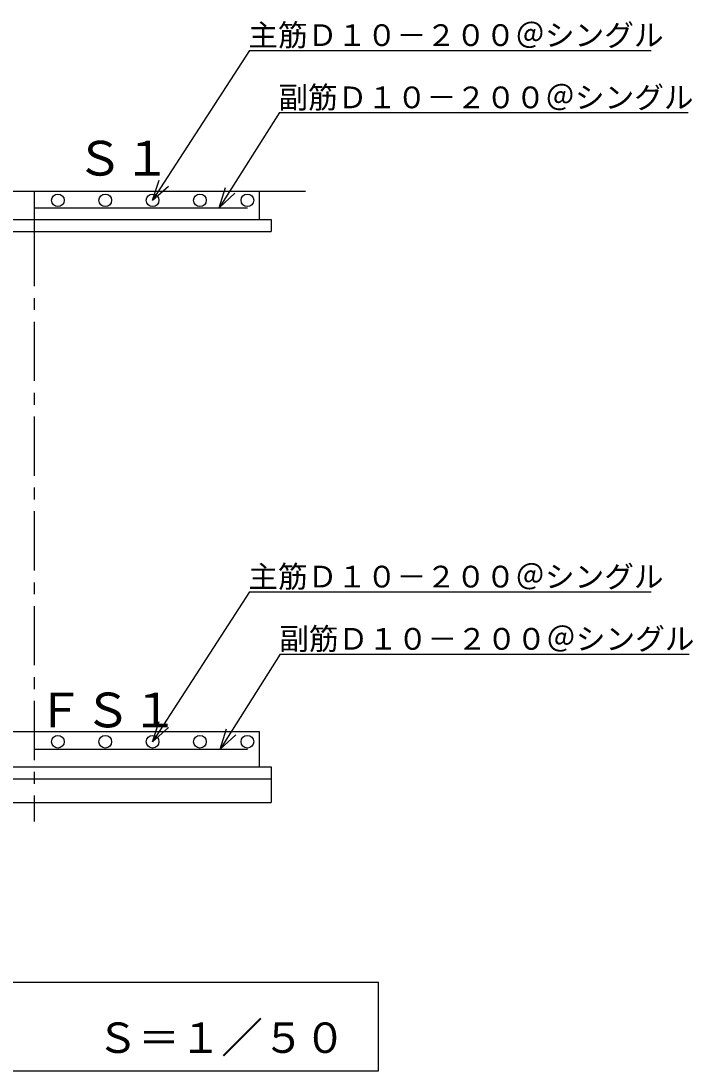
# Model space of a CAD drawing. Units: millimetres, scale not verified. Extents: x -14850 to 14850, y -10500 to 10500.
# Drawn here: x 763 to 3600, y -2332 to 2099 of the extents above; entities that cross this region are included whole.
import ezdxf
from ezdxf.enums import TextEntityAlignment as Align

# ---------------------------------------------------------------- set-up
doc = ezdxf.new("R2010")
doc.units = ezdxf.units.MM
doc.header["$LTSCALE"] = 50
doc.linetypes.add('CHAIN1', pattern=[8, 5, -1, 1, -1])
for name, color, linetype, lineweight in [('0-0_機器', 3, 'Continuous', 25), ('0-1_空気管', 3, 'Continuous', 25), ('0-2_水管', 3, 'Continuous', 25), ('0-9_00クル-フ-2製作', 3, 'Continuous', 25)]:
    doc.layers.add(name, color=color, linetype=linetype, lineweight=lineweight)
doc.styles.add('ＭＳ ゴシック', font='')
doc.styles.get('ＭＳ ゴシック').set_extended_font_data('MS Gothic')

msp = doc.modelspace()

# ---------------------------------------------------------------- linework, layer by layer
at = {"layer": '0-0_機器', "color": 2}
for p, q in [((1726.98, 1974.7), (1318.35, 1341.97)), ((1726.98, 1974.7), (3423.3, 1974.7)), ((1853.59, 1712.08), (3579.18, 1712.08)), ((1318.35, 1341.97), (1345.94, 1427.63)), ((-562.42, 1380.57), (1964.19, 1380.57)), ((1318.35, 1341.97), (1385.08, 1402.36)), ((1599.7, 1310.57), (1626.47, 1396.49)), ((1768.35, 1380.57), (1768.35, 1260.56)), ((1726.98, -310.3), (1318.35, -943.03)), ((1726.98, -310.3), (3423.3, -310.3)), ((1857.39, -572.92), (1603.5, -974.44)), ((1857.39, -572.92), (3582.98, -572.92)), ((1318.35, -943.03), (1345.94, -857.37)), ((1318.35, -943.03), (1385.08, -882.64)), ((-131.65, -899.44), (1768.35, -899.44)), ((1603.5, -974.44), (1630.27, -888.51)), ((1603.5, -974.44), (1669.64, -913.41)), ((1768.35, -899.44), (1768.35, -1049.44)), ((-181.65, -1049.44), (1818.35, -1049.44)), ((1818.35, -1049.44), (1818.35, -1199.44)), ((-181.65, -1099.44), (1818.35, -1099.44))]:
    msp.add_line(p, q, dxfattribs=at)
at = {"layer": '0-0_機器', "linetype": 'CHAIN1'}
msp.add_line((818.35, 1380.57), (818.35, 1229.58), dxfattribs=at)
at = {"layer": '0-0_機器'}
for p, q in [((818.35, 1310.57), (1718.35, 1310.57)), ((818.35, -974.44), (1718.35, -974.44))]:
    msp.add_line(p, q, dxfattribs=at)
at = {"layer": '0-0_機器', "color": 2}
for points in [[(1853.59, 1712.08), (1599.7, 1310.57), (1665.85, 1371.59)], [(-181.65, 1260.56), (-181.65, 1210.56), (1818.35, 1210.56)], [(-181.65, 1260.56), (1818.35, 1260.56), (1818.35, 1210.56)], [(-181.65, -1049.44), (-181.65, -1199.44), (1818.35, -1199.44)]]:
    msp.add_lwpolyline(points, dxfattribs=at)
at = {"layer": '0-1_空気管', "linetype": 'CHAIN1'}
msp.add_line((818.35, 1229.58), (818.35, -1280.17), dxfattribs=at)
at = {"layer": '0-2_水管'}
for p, q in [((-927.41, -1957.4), (2272.6, -1957.4)), ((2272.6, -2332.41), (2272.6, -1957.4)), ((-927.41, -2332.41), (2272.6, -2332.41))]:
    msp.add_line(p, q, dxfattribs=at)
at = {"layer": '0-9_00クル-フ-2製作'}
for centre in [(918.35, 1341.97), (1118.35, 1341.97), (1318.35, 1341.96), (1518.35, 1341.96), (1718.35, 1341.97), (918.35, -943.03), (1118.35, -943.03), (1318.35, -943.04), (1518.35, -943.04), (1718.35, -943.03)]:
    msp.add_circle(centre, 26.67, dxfattribs=at)

# ---------------------------------------------------------------- texts
at = {"layer": '0-0_機器', "color": 4, "style": 'ＭＳ ゴシック'}
for s, p in [('主筋Ｄ１０－２００＠シングル', (1722.52, 1965.53)), ('副筋Ｄ１０－２００＠シングル', (1849.13, 1702.91)), ('主筋Ｄ１０－２００＠シングル', (1722.52, -319.47)), ('副筋Ｄ１０－２００＠シングル', (1852.93, -582.09))]:
    msp.add_text(s, height=91.79, dxfattribs=at).set_placement(p, align=Align.BOTTOM_LEFT)
at = {"layer": '0-2_水管', "color": 4, "style": 'ＭＳ ゴシック'}
for s, height, p in [('Ｓ１', 146.6, (994.92, 1402.42)), ('ＦＳ１', 146.6, (828.35, -926.04)), ('Ｓ＝１／５０', 128.4, (1083.07, -2294.56))]:
    msp.add_text(s, height=height, dxfattribs=at).set_placement(p, align=Align.BOTTOM_LEFT)

doc.saveas('drawing.dxf')
